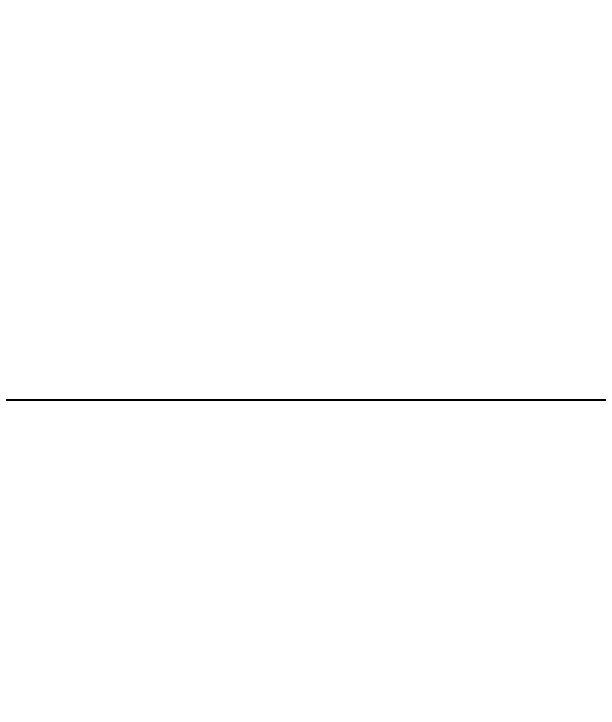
# Model space of a CAD drawing. Header units: millimetres. Extents: x 2180 to 4616, y 795 to 2518.
# Drawn here: x 2717.4 to 2782.7, y 1173.6 to 1251.2 of the extents above; entities that cross this region are included whole.
import ezdxf

# ---------------------------------------------------------------- set-up
doc = ezdxf.new("R2010")
doc.units = ezdxf.units.MM
doc.layers.add('AM_5', color=3, linetype='Continuous', lineweight=25)
doc.styles.add('SLDTEXTSTYLE1', font='txt.shx', dxfattribs={"width": 0.7, "bigfont": 'gbcbig.shx'})
doc.dimstyles.new('SLDDIMSTYLE12$0', dxfattribs={"dimtxt": 12, "dimasz": 10, "dimexe": 0, "dimexo": 0.0625, "dimgap": 0.875, "dimtad": 1, "dimdec": 1, "dimlfac": 1.8, "dimrnd": 1e-09, "dimzin": 12, "dimdsep": 46, "dimtxsty": 'SLDTEXTSTYLE1', "dimcen": 0.09, "dimdle": 8.16, "dimclrd": 3, "dimclre": 3, "dimadec": 0, "dimazin": 3, "dimtfac": 1, "dimtdec": 1, "dimtofl": 0, "dimtmove": 0, "dimatfit": 3, "dimfxl": 0, "dimfrac": 2, "dimtolj": 1, "dimlwd": 5, "dimlwe": 5, "dimarcsym": 0})

# ---------------------------------------------------------------- blocks, each defined once
blk = doc.blocks.new('*D54')
at = {"layer": 'AM_5', "color": 3, "linetype": 'Continuous', "lineweight": 5, "transparency": 16777216}
for p, q in [((2701.657, 1173.634), (2701.657, 1380.16)), ((2854.157, 1380.16), (2711.657, 1380.16))]:
    blk.add_line(p, q, dxfattribs=at)
at = {"layer": 'AM_5', "color": 3, "lineweight": 5, "transparency": 16777216}
blk.add_line((2864.157, 1230.332), (2864.157, 1380.16), dxfattribs=at)
at = {"layer": 'AM_5', "color": 3, "transparency": 16777216}
for points in [[(2711.657, 1381.827), (2711.657, 1378.494), (2701.657, 1380.16)], [(2854.157, 1381.827), (2854.157, 1378.494), (2864.157, 1380.16)]]:
    blk.add_solid(points, dxfattribs=at)
at = {"layer": 'Defpoints', "color": 0, "transparency": 16777216}
for p in [(2701.657, 1380.16), (2864.157, 1230.27), (2701.657, 1173.572)]:
    blk.add_point(p, dxfattribs=at)
at = {"layer": 'AM_5', "color": 0, "transparency": 16777216, "insert": (2782.907, 1387.035), "char_height": 12, "attachment_point": 5, "style": 'SLDTEXTSTYLE1'}
blk.add_mtext('\\A1;165', dxfattribs=at)

msp = doc.modelspace()

# ---------------------------------------------------------------- linework, layer by layer
at = {"color": 7, "linetype": 'Continuous', "lineweight": 25}
msp.add_line((2817.187, 1208.027), (2711.157, 1208.027), dxfattribs=at)

# ---------------------------------------------------------------- dimensions: what is measured, and where the dimension line sits
at = {"layer": 'AM_5'}
dim = msp.add_linear_dim(base=(2701.657, 1380.16), p1=(2864.157, 1230.27), p2=(2701.657, 1173.572), angle=360, text='165', dimstyle='SLDDIMSTYLE12$0', override={"dimlfac": 1, "dimpost": ''}, dxfattribs=at)
dim.commit()
dim.dimension.update_dxf_attribs({"geometry": '*D54', "text_midpoint": (2782.907, 1387.035)})

doc.saveas('drawing.dxf')
